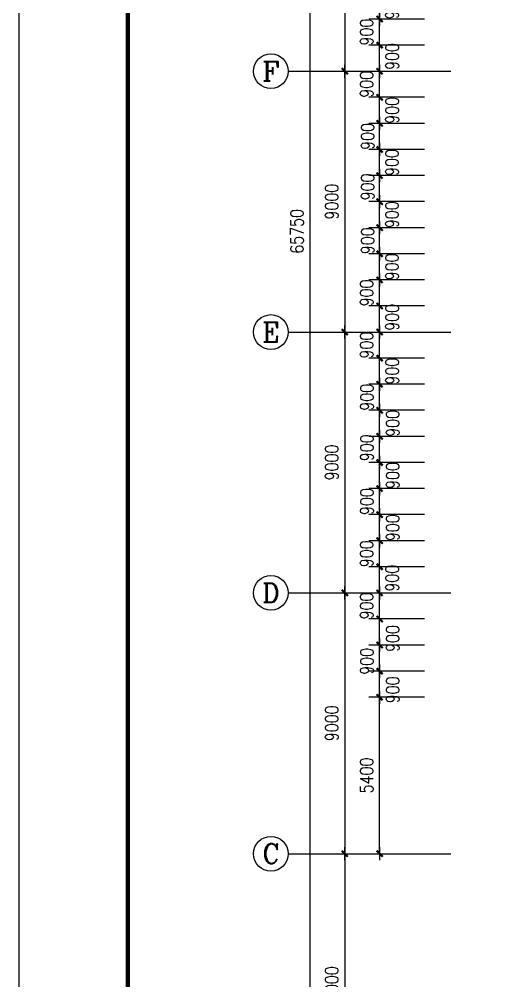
# Model space of a CAD drawing. Extents: x -55219 to 470149, y 494712 to 780039.
# Drawn here: x 209679 to 226496, y 612417 to 645594 of the extents above; entities that cross this region are included whole.
import ezdxf
from ezdxf.enums import TextEntityAlignment as Align

# ---------------------------------------------------------------- set-up
doc = ezdxf.new("R2010")
doc.units = 0
doc.header["$LTSCALE"] = 1500
doc.header["$MEASUREMENT"] = 0
doc.layers.get('0').update_dxf_attribs({"linetype": 'CONTINUOUS'})
doc.layers.get('DEFPOINTS').update_dxf_attribs({"linetype": 'CONTINUOUS'})
for name, color, linetype in [('AXIS', 3, 'CONTINUOUS'), ('AXIS_TEXT', 7, 'CONTINUOUS'), ('PUB_DIM', 3, 'CONTINUOUS'), ('PUB_TITLE', 4, 'CONTINUOUS')]:
    doc.layers.add(name, color=color, linetype=linetype)
doc.styles.add('COMPLEX', font='COMPLEX')
doc.styles.add('DIM_FONT', font='SIMPLEX.shx', dxfattribs={"width": 0.8})
doc.dimstyles.new('AXIS150', dxfattribs={"dimscale": 1.5, "dimtxt": 300, "dimasz": 1, "dimexe": 250, "dimexo": 300, "dimgap": 150, "dimtad": 1, "dimdec": 0, "dimzin": 0, "dimdsep": 46, "dimtxsty": 'DIM_FONT', "dimblk": '_DIMX', "dimcen": 0.09, "dimse1": 1, "dimse2": 1, "dimclrt": 7, "dimadec": 0, "dimazin": 0, "dimtfac": 1, "dimtdec": 0, "dimtix": 1, "dimtmove": 2, "dimatfit": 3, "dimldrblk": '_DIMX', "dimfxl": 1, "dimtolj": 1, "dimtzin": 0, "dimarcsym": 0})
doc.dimstyles.new('DIMA150', dxfattribs={"dimscale": 1.5, "dimtxt": 300, "dimasz": 1, "dimexe": 250, "dimexo": 300, "dimgap": 150, "dimtad": 1, "dimdec": 0, "dimzin": 0, "dimdsep": 46, "dimtxsty": 'DIM_FONT', "dimblk": '_DIMX', "dimcen": 0.09, "dimse1": 1, "dimclrt": 7, "dimadec": 0, "dimazin": 0, "dimtfac": 1, "dimtdec": 0, "dimtix": 1, "dimtmove": 2, "dimatfit": 3, "dimldrblk": '_DIMX', "dimfxl": 1, "dimtolj": 1, "dimtzin": 0, "dimarcsym": 0})
doc.dimstyles.new('DIMB150', dxfattribs={"dimscale": 1.5, "dimtxt": 300, "dimasz": 1, "dimexe": 250, "dimexo": 300, "dimgap": 150, "dimtad": 1, "dimdec": 0, "dimzin": 0, "dimdsep": 46, "dimtxsty": 'DIM_FONT', "dimblk": '_DIMX', "dimcen": 0.09, "dimse2": 1, "dimclrt": 7, "dimadec": 0, "dimazin": 0, "dimtfac": 1, "dimtdec": 0, "dimtix": 1, "dimtmove": 2, "dimatfit": 3, "dimldrblk": '_DIMX', "dimfxl": 1, "dimtolj": 1, "dimtzin": 0, "dimarcsym": 0})
doc.dimstyles.new('DIMN150', dxfattribs={"dimscale": 1.5, "dimtxt": 300, "dimasz": 1, "dimexe": 250, "dimexo": 300, "dimgap": 150, "dimtad": 1, "dimdec": 0, "dimzin": 0, "dimdsep": 46, "dimtxsty": 'DIM_FONT', "dimblk": '_DIMX', "dimcen": 0.09, "dimclrt": 7, "dimadec": 0, "dimazin": 0, "dimtfac": 1, "dimtdec": 0, "dimtix": 1, "dimtmove": 2, "dimatfit": 3, "dimldrblk": '_DIMX', "dimfxl": 1, "dimtolj": 1, "dimtzin": 0, "dimarcsym": 0})

# ---------------------------------------------------------------- blocks, each defined once
blk = doc.blocks.new('_AXISO')
blk.add_circle((0, 0), 0.5)
at = {"layer": 'AXIS_TEXT', "style": 'COMPLEX', "width": 1.041667}
blk.add_attdef('A', text='', height=0.56, dxfattribs=at).set_placement((-0.25, -0.28), (0.25, -0.28), align=Align.FIT)
blk = doc.blocks.new('_DIMX')
blk.add_line((-150, 0), (150, 0))
at = {"const_width": 50}
blk.add_lwpolyline([(-70, -70), (70, 70)], dxfattribs=at)
blk = doc.blocks.new('*D142')
at = {"color": 0, "linetype": 'ByBlock'}
blk.add_line((220910, 652799), (220910, 643802), dxfattribs=at)
at = {"layer": 'DEFPOINTS', "color": 0, "linetype": 'ByBlock'}
for p in [(224570, 652800), (220910, 643800), (224570, 643800)]:
    blk.add_point(p, dxfattribs=at)
at = {"color": 0, "linetype": 'ByBlock', "xscale": 1.5, "yscale": 1.5, "zscale": 1.5}
for p, rotation in [((220910, 652800), 90), ((220910, 643800), 270)]:
    blk.add_blockref('_DIMX', p, dxfattribs=dict(at, rotation=rotation))
at = {"color": 7, "linetype": 'ByBlock', "insert": (220460, 648300), "char_height": 450, "attachment_point": 5, "rotation": 90, "style": 'DIM_FONT'}
blk.add_mtext('\\A1;9000', dxfattribs=at)
blk = doc.blocks.new('*D143')
at = {"color": 0, "linetype": 'ByBlock'}
blk.add_line((220910, 643799), (220910, 634802), dxfattribs=at)
at = {"layer": 'DEFPOINTS', "color": 0, "linetype": 'ByBlock'}
for p in [(224570, 643800), (220910, 634800), (224570, 634800)]:
    blk.add_point(p, dxfattribs=at)
at = {"color": 0, "linetype": 'ByBlock', "xscale": 1.5, "yscale": 1.5, "zscale": 1.5}
for p, rotation in [((220910, 643800), 90), ((220910, 634800), 270)]:
    blk.add_blockref('_DIMX', p, dxfattribs=dict(at, rotation=rotation))
at = {"color": 7, "linetype": 'ByBlock', "insert": (220460, 639300), "char_height": 450, "attachment_point": 5, "rotation": 90, "style": 'DIM_FONT'}
blk.add_mtext('\\A1;9000', dxfattribs=at)
blk = doc.blocks.new('*D144')
at = {"color": 0, "linetype": 'ByBlock'}
blk.add_line((220910, 634799), (220910, 625802), dxfattribs=at)
at = {"layer": 'DEFPOINTS', "color": 0, "linetype": 'ByBlock'}
for p in [(224570, 634800), (220910, 625800), (224570, 625800)]:
    blk.add_point(p, dxfattribs=at)
at = {"color": 0, "linetype": 'ByBlock', "xscale": 1.5, "yscale": 1.5, "zscale": 1.5}
for p, rotation in [((220910, 634800), 90), ((220910, 625800), 270)]:
    blk.add_blockref('_DIMX', p, dxfattribs=dict(at, rotation=rotation))
at = {"color": 7, "linetype": 'ByBlock', "insert": (220460, 630300), "char_height": 450, "attachment_point": 5, "rotation": 90, "style": 'DIM_FONT'}
blk.add_mtext('\\A1;9000', dxfattribs=at)
blk = doc.blocks.new('*D145')
at = {"color": 0, "linetype": 'ByBlock'}
blk.add_line((220910, 625799), (220910, 616802), dxfattribs=at)
at = {"layer": 'DEFPOINTS', "color": 0, "linetype": 'ByBlock'}
for p in [(224570, 625800), (220910, 616800), (224570, 616800)]:
    blk.add_point(p, dxfattribs=at)
at = {"color": 0, "linetype": 'ByBlock', "xscale": 1.5, "yscale": 1.5, "zscale": 1.5}
for p, rotation in [((220910, 625800), 90), ((220910, 616800), 270)]:
    blk.add_blockref('_DIMX', p, dxfattribs=dict(at, rotation=rotation))
at = {"color": 7, "linetype": 'ByBlock', "insert": (220460, 621300), "char_height": 450, "attachment_point": 5, "rotation": 90, "style": 'DIM_FONT'}
blk.add_mtext('\\A1;9000', dxfattribs=at)
blk = doc.blocks.new('*D146')
at = {"color": 0, "linetype": 'ByBlock'}
for p, q in [((223657, 671149), (219333, 671149)), ((219708, 671147), (219708, 605400)), ((223657, 605399), (219333, 605399))]:
    blk.add_line(p, q, dxfattribs=at)
at = {"layer": 'DEFPOINTS', "color": 0, "linetype": 'ByBlock'}
for p in [(224107, 671149), (219708, 605399), (224107, 605399)]:
    blk.add_point(p, dxfattribs=at)
at = {"color": 0, "linetype": 'ByBlock', "xscale": 1.5, "yscale": 1.5, "zscale": 1.5}
for p, rotation in [((219708, 671149), 90), ((219708, 605399), 270)]:
    blk.add_blockref('_DIMX', p, dxfattribs=dict(at, rotation=rotation))
at = {"color": 7, "linetype": 'ByBlock', "insert": (219258, 638274), "char_height": 450, "attachment_point": 5, "rotation": 90, "style": 'DIM_FONT'}
blk.add_mtext('\\A1;65750', dxfattribs=at)
blk = doc.blocks.new('*D148')
at = {"color": 0, "linetype": 'ByBlock'}
blk.add_line((220910, 616799), (220910, 607802), dxfattribs=at)
at = {"layer": 'DEFPOINTS', "color": 0, "linetype": 'ByBlock'}
for p in [(224570, 616800), (220910, 607800), (224570, 607800)]:
    blk.add_point(p, dxfattribs=at)
at = {"color": 0, "linetype": 'ByBlock', "xscale": 1.5, "yscale": 1.5, "zscale": 1.5}
for p, rotation in [((220910, 616800), 90), ((220910, 607800), 270)]:
    blk.add_blockref('_DIMX', p, dxfattribs=dict(at, rotation=rotation))
at = {"color": 7, "linetype": 'ByBlock', "insert": (220460, 612300), "char_height": 450, "attachment_point": 5, "rotation": 90, "style": 'DIM_FONT'}
blk.add_mtext('\\A1;9000', dxfattribs=at)
blk = doc.blocks.new('*D392')
at = {"color": 0, "linetype": 'ByBlock'}
for p, q in [((223659, 622200), (221735, 622200)), ((222110, 616802), (222110, 622199))]:
    blk.add_line(p, q, dxfattribs=at)
at = {"layer": 'DEFPOINTS', "color": 0, "linetype": 'ByBlock'}
for p in [(222110, 622200), (224109, 622200), (224109, 616800)]:
    blk.add_point(p, dxfattribs=at)
at = {"color": 0, "linetype": 'ByBlock', "xscale": 1.5, "yscale": 1.5, "zscale": 1.5}
for p, rotation in [((222110, 622200), 90), ((222110, 616800), 270)]:
    blk.add_blockref('_DIMX', p, dxfattribs=dict(at, rotation=rotation))
at = {"color": 7, "linetype": 'ByBlock', "insert": (221660, 619500), "char_height": 450, "attachment_point": 5, "rotation": 90, "style": 'DIM_FONT'}
blk.add_mtext('\\A1;5400', dxfattribs=at)
blk = doc.blocks.new('*D393')
at = {"color": 0, "linetype": 'ByBlock'}
for p, q in [((223659, 623100), (221735, 623100)), ((222110, 622202), (222110, 623099)), ((223659, 622200), (221735, 622200))]:
    blk.add_line(p, q, dxfattribs=at)
at = {"layer": 'DEFPOINTS', "color": 0, "linetype": 'ByBlock'}
for p in [(222110, 623100), (224109, 623100), (224109, 622200)]:
    blk.add_point(p, dxfattribs=at)
at = {"color": 0, "linetype": 'ByBlock', "xscale": 1.5, "yscale": 1.5, "zscale": 1.5}
for p, rotation in [((222110, 623100), 90), ((222110, 622200), 270)]:
    blk.add_blockref('_DIMX', p, dxfattribs=dict(at, rotation=rotation))
at = {"color": 7, "linetype": 'ByBlock', "insert": (222559, 622453), "char_height": 450, "attachment_point": 5, "rotation": 90, "style": 'DIM_FONT'}
blk.add_mtext('\\A1;900', dxfattribs=at)
blk = doc.blocks.new('*D394')
at = {"color": 0, "linetype": 'ByBlock'}
for p, q in [((223659, 624000), (221735, 624000)), ((222110, 623102), (222110, 623999)), ((223659, 623100), (221735, 623100))]:
    blk.add_line(p, q, dxfattribs=at)
at = {"layer": 'DEFPOINTS', "color": 0, "linetype": 'ByBlock'}
for p in [(222110, 624000), (224109, 624000), (224109, 623100)]:
    blk.add_point(p, dxfattribs=at)
at = {"color": 0, "linetype": 'ByBlock', "xscale": 1.5, "yscale": 1.5, "zscale": 1.5}
for p, rotation in [((222110, 624000), 90), ((222110, 623100), 270)]:
    blk.add_blockref('_DIMX', p, dxfattribs=dict(at, rotation=rotation))
at = {"color": 7, "linetype": 'ByBlock', "insert": (221670, 623438), "char_height": 450, "attachment_point": 5, "rotation": 90, "style": 'DIM_FONT'}
blk.add_mtext('\\A1;900', dxfattribs=at)
blk = doc.blocks.new('*D395')
at = {"color": 0, "linetype": 'ByBlock'}
for p, q in [((223659, 624900), (221735, 624900)), ((222110, 624002), (222110, 624899)), ((223659, 624000), (221735, 624000))]:
    blk.add_line(p, q, dxfattribs=at)
at = {"layer": 'DEFPOINTS', "color": 0, "linetype": 'ByBlock'}
for p in [(222110, 624900), (224109, 624900), (224109, 624000)]:
    blk.add_point(p, dxfattribs=at)
at = {"color": 0, "linetype": 'ByBlock', "xscale": 1.5, "yscale": 1.5, "zscale": 1.5}
for p, rotation in [((222110, 624900), 90), ((222110, 624000), 270)]:
    blk.add_blockref('_DIMX', p, dxfattribs=dict(at, rotation=rotation))
at = {"color": 7, "linetype": 'ByBlock', "insert": (222559, 624225), "char_height": 450, "attachment_point": 5, "rotation": 90, "style": 'DIM_FONT'}
blk.add_mtext('\\A1;900', dxfattribs=at)
blk = doc.blocks.new('*D396')
at = {"color": 0, "linetype": 'ByBlock'}
for p, q in [((222110, 625802), (222110, 625803)), ((222110, 624900), (222110, 625800)), ((223659, 624900), (221735, 624900)), ((222110, 624899), (222110, 624897))]:
    blk.add_line(p, q, dxfattribs=at)
at = {"layer": 'DEFPOINTS', "color": 0, "linetype": 'ByBlock'}
for p in [(222110, 625800), (224109, 625800), (224109, 624900)]:
    blk.add_point(p, dxfattribs=at)
at = {"color": 0, "linetype": 'ByBlock', "xscale": 1.5, "yscale": 1.5, "zscale": 1.5}
for p, rotation in [((222110, 625800), 270), ((222110, 624900), 90)]:
    blk.add_blockref('_DIMX', p, dxfattribs=dict(at, rotation=rotation))
at = {"color": 7, "linetype": 'ByBlock', "insert": (221660, 625350), "char_height": 450, "attachment_point": 5, "rotation": 90, "style": 'DIM_FONT'}
blk.add_mtext('\\A1;900', dxfattribs=at)
blk = doc.blocks.new('*D397')
at = {"color": 0, "linetype": 'ByBlock'}
for p, q in [((223659, 626700), (221735, 626700)), ((222110, 625802), (222110, 626699))]:
    blk.add_line(p, q, dxfattribs=at)
at = {"layer": 'DEFPOINTS', "color": 0, "linetype": 'ByBlock'}
for p in [(222110, 626700), (224109, 626700), (224109, 625800)]:
    blk.add_point(p, dxfattribs=at)
at = {"color": 0, "linetype": 'ByBlock', "xscale": 1.5, "yscale": 1.5, "zscale": 1.5}
for p, rotation in [((222110, 626700), 90), ((222110, 625800), 270)]:
    blk.add_blockref('_DIMX', p, dxfattribs=dict(at, rotation=rotation))
at = {"color": 7, "linetype": 'ByBlock', "insert": (222542, 626307), "char_height": 450, "attachment_point": 5, "rotation": 90, "style": 'DIM_FONT'}
blk.add_mtext('\\A1;900', dxfattribs=at)
blk = doc.blocks.new('*D398')
at = {"color": 0, "linetype": 'ByBlock'}
for p, q in [((223659, 627600), (221735, 627600)), ((222110, 627602), (222110, 627603)), ((222110, 626700), (222110, 627600)), ((223659, 626700), (221735, 626700)), ((222110, 626699), (222110, 626697))]:
    blk.add_line(p, q, dxfattribs=at)
at = {"layer": 'DEFPOINTS', "color": 0, "linetype": 'ByBlock'}
for p in [(222110, 627600), (224109, 627600), (224109, 626700)]:
    blk.add_point(p, dxfattribs=at)
at = {"color": 0, "linetype": 'ByBlock', "xscale": 1.5, "yscale": 1.5, "zscale": 1.5}
for p, rotation in [((222110, 627600), 270), ((222110, 626700), 90)]:
    blk.add_blockref('_DIMX', p, dxfattribs=dict(at, rotation=rotation))
at = {"color": 7, "linetype": 'ByBlock', "insert": (221660, 627150), "char_height": 450, "attachment_point": 5, "rotation": 90, "style": 'DIM_FONT'}
blk.add_mtext('\\A1;900', dxfattribs=at)
blk = doc.blocks.new('*D399')
at = {"color": 0, "linetype": 'ByBlock'}
for p, q in [((223659, 628500), (221735, 628500)), ((222110, 627602), (222110, 628499)), ((223659, 627600), (221735, 627600))]:
    blk.add_line(p, q, dxfattribs=at)
at = {"layer": 'DEFPOINTS', "color": 0, "linetype": 'ByBlock'}
for p in [(222110, 628500), (224109, 628500), (224109, 627600)]:
    blk.add_point(p, dxfattribs=at)
at = {"color": 0, "linetype": 'ByBlock', "xscale": 1.5, "yscale": 1.5, "zscale": 1.5}
for p, rotation in [((222110, 628500), 90), ((222110, 627600), 270)]:
    blk.add_blockref('_DIMX', p, dxfattribs=dict(at, rotation=rotation))
at = {"color": 7, "linetype": 'ByBlock', "insert": (222559, 628050), "char_height": 450, "attachment_point": 5, "rotation": 90, "style": 'DIM_FONT'}
blk.add_mtext('\\A1;900', dxfattribs=at)
blk = doc.blocks.new('*D400')
at = {"color": 0, "linetype": 'ByBlock'}
for p, q in [((223659, 629400), (221735, 629400)), ((222110, 628502), (222110, 629399)), ((223659, 628500), (221735, 628500))]:
    blk.add_line(p, q, dxfattribs=at)
at = {"layer": 'DEFPOINTS', "color": 0, "linetype": 'ByBlock'}
for p in [(222110, 629400), (224109, 629400), (224109, 628500)]:
    blk.add_point(p, dxfattribs=at)
at = {"color": 0, "linetype": 'ByBlock', "xscale": 1.5, "yscale": 1.5, "zscale": 1.5}
for p, rotation in [((222110, 629400), 90), ((222110, 628500), 270)]:
    blk.add_blockref('_DIMX', p, dxfattribs=dict(at, rotation=rotation))
at = {"color": 7, "linetype": 'ByBlock', "insert": (221670, 628950), "char_height": 450, "attachment_point": 5, "rotation": 90, "style": 'DIM_FONT'}
blk.add_mtext('\\A1;900', dxfattribs=at)
blk = doc.blocks.new('*D401')
at = {"color": 0, "linetype": 'ByBlock'}
for p, q in [((223659, 630300), (221735, 630300)), ((222110, 629402), (222110, 630299)), ((223659, 629400), (221735, 629400))]:
    blk.add_line(p, q, dxfattribs=at)
at = {"layer": 'DEFPOINTS', "color": 0, "linetype": 'ByBlock'}
for p in [(222110, 630300), (224109, 630300), (224109, 629400)]:
    blk.add_point(p, dxfattribs=at)
at = {"color": 0, "linetype": 'ByBlock', "xscale": 1.5, "yscale": 1.5, "zscale": 1.5}
for p, rotation in [((222110, 630300), 90), ((222110, 629400), 270)]:
    blk.add_blockref('_DIMX', p, dxfattribs=dict(at, rotation=rotation))
at = {"color": 7, "linetype": 'ByBlock', "insert": (222559, 629850), "char_height": 450, "attachment_point": 5, "rotation": 90, "style": 'DIM_FONT'}
blk.add_mtext('\\A1;900', dxfattribs=at)
blk = doc.blocks.new('*D402')
at = {"color": 0, "linetype": 'ByBlock'}
for p, q in [((223659, 631200), (221735, 631200)), ((222110, 630302), (222110, 631199)), ((223659, 630300), (221735, 630300))]:
    blk.add_line(p, q, dxfattribs=at)
at = {"layer": 'DEFPOINTS', "color": 0, "linetype": 'ByBlock'}
for p in [(222110, 631200), (224109, 631200), (224109, 630300)]:
    blk.add_point(p, dxfattribs=at)
at = {"color": 0, "linetype": 'ByBlock', "xscale": 1.5, "yscale": 1.5, "zscale": 1.5}
for p, rotation in [((222110, 631200), 90), ((222110, 630300), 270)]:
    blk.add_blockref('_DIMX', p, dxfattribs=dict(at, rotation=rotation))
at = {"color": 7, "linetype": 'ByBlock', "insert": (221670, 630807), "char_height": 450, "attachment_point": 5, "rotation": 90, "style": 'DIM_FONT'}
blk.add_mtext('\\A1;900', dxfattribs=at)
blk = doc.blocks.new('*D403')
at = {"color": 0, "linetype": 'ByBlock'}
for p, q in [((223659, 632100), (221735, 632100)), ((222110, 631202), (222110, 632099)), ((223659, 631200), (221735, 631200))]:
    blk.add_line(p, q, dxfattribs=at)
at = {"layer": 'DEFPOINTS', "color": 0, "linetype": 'ByBlock'}
for p in [(222110, 632100), (224109, 632100), (224109, 631200)]:
    blk.add_point(p, dxfattribs=at)
at = {"color": 0, "linetype": 'ByBlock', "xscale": 1.5, "yscale": 1.5, "zscale": 1.5}
for p, rotation in [((222110, 632100), 90), ((222110, 631200), 270)]:
    blk.add_blockref('_DIMX', p, dxfattribs=dict(at, rotation=rotation))
at = {"color": 7, "linetype": 'ByBlock', "insert": (222559, 631650), "char_height": 450, "attachment_point": 5, "rotation": 90, "style": 'DIM_FONT'}
blk.add_mtext('\\A1;900', dxfattribs=at)
blk = doc.blocks.new('*D404')
at = {"color": 0, "linetype": 'ByBlock'}
for p, q in [((223659, 633000), (221735, 633000)), ((222110, 632102), (222110, 632999)), ((223659, 632100), (221735, 632100))]:
    blk.add_line(p, q, dxfattribs=at)
at = {"layer": 'DEFPOINTS', "color": 0, "linetype": 'ByBlock'}
for p in [(222110, 633000), (224109, 633000), (224109, 632100)]:
    blk.add_point(p, dxfattribs=at)
at = {"color": 0, "linetype": 'ByBlock', "xscale": 1.5, "yscale": 1.5, "zscale": 1.5}
for p, rotation in [((222110, 633000), 90), ((222110, 632100), 270)]:
    blk.add_blockref('_DIMX', p, dxfattribs=dict(at, rotation=rotation))
at = {"color": 7, "linetype": 'ByBlock', "insert": (221670, 632550), "char_height": 450, "attachment_point": 5, "rotation": 90, "style": 'DIM_FONT'}
blk.add_mtext('\\A1;900', dxfattribs=at)
blk = doc.blocks.new('*D405')
at = {"color": 0, "linetype": 'ByBlock'}
for p, q in [((223659, 633900), (221735, 633900)), ((222110, 633002), (222110, 633899)), ((223659, 633000), (221735, 633000))]:
    blk.add_line(p, q, dxfattribs=at)
at = {"layer": 'DEFPOINTS', "color": 0, "linetype": 'ByBlock'}
for p in [(222110, 633900), (224109, 633900), (224109, 633000)]:
    blk.add_point(p, dxfattribs=at)
at = {"color": 0, "linetype": 'ByBlock', "xscale": 1.5, "yscale": 1.5, "zscale": 1.5}
for p, rotation in [((222110, 633900), 90), ((222110, 633000), 270)]:
    blk.add_blockref('_DIMX', p, dxfattribs=dict(at, rotation=rotation))
at = {"color": 7, "linetype": 'ByBlock', "insert": (222542, 633450), "char_height": 450, "attachment_point": 5, "rotation": 90, "style": 'DIM_FONT'}
blk.add_mtext('\\A1;900', dxfattribs=at)
blk = doc.blocks.new('*D406')
at = {"color": 0, "linetype": 'ByBlock'}
for p, q in [((222110, 634802), (222110, 634803)), ((222110, 633900), (222110, 634800)), ((223659, 633900), (221735, 633900)), ((222110, 633899), (222110, 633897))]:
    blk.add_line(p, q, dxfattribs=at)
at = {"layer": 'DEFPOINTS', "color": 0, "linetype": 'ByBlock'}
for p in [(222110, 634800), (224109, 634800), (224109, 633900)]:
    blk.add_point(p, dxfattribs=at)
at = {"color": 0, "linetype": 'ByBlock', "xscale": 1.5, "yscale": 1.5, "zscale": 1.5}
for p, rotation in [((222110, 634800), 270), ((222110, 633900), 90)]:
    blk.add_blockref('_DIMX', p, dxfattribs=dict(at, rotation=rotation))
at = {"color": 7, "linetype": 'ByBlock', "insert": (221660, 634350), "char_height": 450, "attachment_point": 5, "rotation": 90, "style": 'DIM_FONT'}
blk.add_mtext('\\A1;900', dxfattribs=at)
blk = doc.blocks.new('*D407')
at = {"color": 0, "linetype": 'ByBlock'}
for p, q in [((223659, 635700), (221735, 635700)), ((222110, 634802), (222110, 635699))]:
    blk.add_line(p, q, dxfattribs=at)
at = {"layer": 'DEFPOINTS', "color": 0, "linetype": 'ByBlock'}
for p in [(222110, 635700), (224109, 635700), (224109, 634800)]:
    blk.add_point(p, dxfattribs=at)
at = {"color": 0, "linetype": 'ByBlock', "xscale": 1.5, "yscale": 1.5, "zscale": 1.5}
for p, rotation in [((222110, 635700), 90), ((222110, 634800), 270)]:
    blk.add_blockref('_DIMX', p, dxfattribs=dict(at, rotation=rotation))
at = {"color": 7, "linetype": 'ByBlock', "insert": (222542, 635307), "char_height": 450, "attachment_point": 5, "rotation": 90, "style": 'DIM_FONT'}
blk.add_mtext('\\A1;900', dxfattribs=at)
blk = doc.blocks.new('*D408')
at = {"color": 0, "linetype": 'ByBlock'}
for p, q in [((223659, 636600), (221735, 636600)), ((222110, 636602), (222110, 636603)), ((222110, 635700), (222110, 636600)), ((223659, 635700), (221735, 635700)), ((222110, 635699), (222110, 635697))]:
    blk.add_line(p, q, dxfattribs=at)
at = {"layer": 'DEFPOINTS', "color": 0, "linetype": 'ByBlock'}
for p in [(222110, 636600), (224109, 636600), (224109, 635700)]:
    blk.add_point(p, dxfattribs=at)
at = {"color": 0, "linetype": 'ByBlock', "xscale": 1.5, "yscale": 1.5, "zscale": 1.5}
for p, rotation in [((222110, 636600), 270), ((222110, 635700), 90)]:
    blk.add_blockref('_DIMX', p, dxfattribs=dict(at, rotation=rotation))
at = {"color": 7, "linetype": 'ByBlock', "insert": (221660, 636150), "char_height": 450, "attachment_point": 5, "rotation": 90, "style": 'DIM_FONT'}
blk.add_mtext('\\A1;900', dxfattribs=at)
blk = doc.blocks.new('*D409')
at = {"color": 0, "linetype": 'ByBlock'}
for p, q in [((223659, 637500), (221735, 637500)), ((222110, 636602), (222110, 637499)), ((223659, 636600), (221735, 636600))]:
    blk.add_line(p, q, dxfattribs=at)
at = {"layer": 'DEFPOINTS', "color": 0, "linetype": 'ByBlock'}
for p in [(222110, 637500), (224109, 637500), (224109, 636600)]:
    blk.add_point(p, dxfattribs=at)
at = {"color": 0, "linetype": 'ByBlock', "xscale": 1.5, "yscale": 1.5, "zscale": 1.5}
for p, rotation in [((222110, 637500), 90), ((222110, 636600), 270)]:
    blk.add_blockref('_DIMX', p, dxfattribs=dict(at, rotation=rotation))
at = {"color": 7, "linetype": 'ByBlock', "insert": (222535, 637050), "char_height": 450, "attachment_point": 5, "rotation": 90, "style": 'DIM_FONT'}
blk.add_mtext('\\A1;900', dxfattribs=at)
blk = doc.blocks.new('*D410')
at = {"color": 0, "linetype": 'ByBlock'}
for p, q in [((223659, 638400), (221735, 638400)), ((222110, 637502), (222110, 638399)), ((223659, 637500), (221735, 637500))]:
    blk.add_line(p, q, dxfattribs=at)
at = {"layer": 'DEFPOINTS', "color": 0, "linetype": 'ByBlock'}
for p in [(222110, 638400), (224109, 638400), (224109, 637500)]:
    blk.add_point(p, dxfattribs=at)
at = {"color": 0, "linetype": 'ByBlock', "xscale": 1.5, "yscale": 1.5, "zscale": 1.5}
for p, rotation in [((222110, 638400), 90), ((222110, 637500), 270)]:
    blk.add_blockref('_DIMX', p, dxfattribs=dict(at, rotation=rotation))
at = {"color": 7, "linetype": 'ByBlock', "insert": (221695, 637950), "char_height": 450, "attachment_point": 5, "rotation": 90, "style": 'DIM_FONT'}
blk.add_mtext('\\A1;900', dxfattribs=at)
blk = doc.blocks.new('*D411')
at = {"color": 0, "linetype": 'ByBlock'}
for p, q in [((223659, 639300), (221735, 639300)), ((222110, 638402), (222110, 639299)), ((223659, 638400), (221735, 638400))]:
    blk.add_line(p, q, dxfattribs=at)
at = {"layer": 'DEFPOINTS', "color": 0, "linetype": 'ByBlock'}
for p in [(222110, 639300), (224109, 639300), (224109, 638400)]:
    blk.add_point(p, dxfattribs=at)
at = {"color": 0, "linetype": 'ByBlock', "xscale": 1.5, "yscale": 1.5, "zscale": 1.5}
for p, rotation in [((222110, 639300), 90), ((222110, 638400), 270)]:
    blk.add_blockref('_DIMX', p, dxfattribs=dict(at, rotation=rotation))
at = {"color": 7, "linetype": 'ByBlock', "insert": (222535, 638850), "char_height": 450, "attachment_point": 5, "rotation": 90, "style": 'DIM_FONT'}
blk.add_mtext('\\A1;900', dxfattribs=at)
blk = doc.blocks.new('*D412')
at = {"color": 0, "linetype": 'ByBlock'}
for p, q in [((223659, 640200), (221735, 640200)), ((222110, 639302), (222110, 640199)), ((223659, 639300), (221735, 639300))]:
    blk.add_line(p, q, dxfattribs=at)
at = {"layer": 'DEFPOINTS', "color": 0, "linetype": 'ByBlock'}
for p in [(222110, 640200), (224109, 640200), (224109, 639300)]:
    blk.add_point(p, dxfattribs=at)
at = {"color": 0, "linetype": 'ByBlock', "xscale": 1.5, "yscale": 1.5, "zscale": 1.5}
for p, rotation in [((222110, 640200), 90), ((222110, 639300), 270)]:
    blk.add_blockref('_DIMX', p, dxfattribs=dict(at, rotation=rotation))
at = {"color": 7, "linetype": 'ByBlock', "insert": (221695, 639807), "char_height": 450, "attachment_point": 5, "rotation": 90, "style": 'DIM_FONT'}
blk.add_mtext('\\A1;900', dxfattribs=at)
blk = doc.blocks.new('*D413')
at = {"color": 0, "linetype": 'ByBlock'}
for p, q in [((223659, 641100), (221735, 641100)), ((222110, 640202), (222110, 641099)), ((223659, 640200), (221735, 640200))]:
    blk.add_line(p, q, dxfattribs=at)
at = {"layer": 'DEFPOINTS', "color": 0, "linetype": 'ByBlock'}
for p in [(222110, 641100), (224109, 641100), (224109, 640200)]:
    blk.add_point(p, dxfattribs=at)
at = {"color": 0, "linetype": 'ByBlock', "xscale": 1.5, "yscale": 1.5, "zscale": 1.5}
for p, rotation in [((222110, 641100), 90), ((222110, 640200), 270)]:
    blk.add_blockref('_DIMX', p, dxfattribs=dict(at, rotation=rotation))
at = {"color": 7, "linetype": 'ByBlock', "insert": (222535, 640650), "char_height": 450, "attachment_point": 5, "rotation": 90, "style": 'DIM_FONT'}
blk.add_mtext('\\A1;900', dxfattribs=at)
blk = doc.blocks.new('*D414')
at = {"color": 0, "linetype": 'ByBlock'}
for p, q in [((223659, 642000), (221735, 642000)), ((222110, 641102), (222110, 641999)), ((223659, 641100), (221735, 641100))]:
    blk.add_line(p, q, dxfattribs=at)
at = {"layer": 'DEFPOINTS', "color": 0, "linetype": 'ByBlock'}
for p in [(222110, 642000), (224109, 642000), (224109, 641100)]:
    blk.add_point(p, dxfattribs=at)
at = {"color": 0, "linetype": 'ByBlock', "xscale": 1.5, "yscale": 1.5, "zscale": 1.5}
for p, rotation in [((222110, 642000), 90), ((222110, 641100), 270)]:
    blk.add_blockref('_DIMX', p, dxfattribs=dict(at, rotation=rotation))
at = {"color": 7, "linetype": 'ByBlock', "insert": (221695, 641550), "char_height": 450, "attachment_point": 5, "rotation": 90, "style": 'DIM_FONT'}
blk.add_mtext('\\A1;900', dxfattribs=at)
blk = doc.blocks.new('*D415')
at = {"color": 0, "linetype": 'ByBlock'}
for p, q in [((223659, 642900), (221735, 642900)), ((222110, 642002), (222110, 642899)), ((223659, 642000), (221735, 642000))]:
    blk.add_line(p, q, dxfattribs=at)
at = {"layer": 'DEFPOINTS', "color": 0, "linetype": 'ByBlock'}
for p in [(222110, 642900), (224109, 642900), (224109, 642000)]:
    blk.add_point(p, dxfattribs=at)
at = {"color": 0, "linetype": 'ByBlock', "xscale": 1.5, "yscale": 1.5, "zscale": 1.5}
for p, rotation in [((222110, 642900), 90), ((222110, 642000), 270)]:
    blk.add_blockref('_DIMX', p, dxfattribs=dict(at, rotation=rotation))
at = {"color": 7, "linetype": 'ByBlock', "insert": (222542, 642450), "char_height": 450, "attachment_point": 5, "rotation": 90, "style": 'DIM_FONT'}
blk.add_mtext('\\A1;900', dxfattribs=at)
blk = doc.blocks.new('*D416')
at = {"color": 0, "linetype": 'ByBlock'}
for p, q in [((222110, 643802), (222110, 643803)), ((222110, 642900), (222110, 643800)), ((223659, 642900), (221735, 642900)), ((222110, 642899), (222110, 642897))]:
    blk.add_line(p, q, dxfattribs=at)
at = {"layer": 'DEFPOINTS', "color": 0, "linetype": 'ByBlock'}
for p in [(222110, 643800), (224109, 643800), (224109, 642900)]:
    blk.add_point(p, dxfattribs=at)
at = {"color": 0, "linetype": 'ByBlock', "xscale": 1.5, "yscale": 1.5, "zscale": 1.5}
for p, rotation in [((222110, 643800), 270), ((222110, 642900), 90)]:
    blk.add_blockref('_DIMX', p, dxfattribs=dict(at, rotation=rotation))
at = {"color": 7, "linetype": 'ByBlock', "insert": (221660, 643350), "char_height": 450, "attachment_point": 5, "rotation": 90, "style": 'DIM_FONT'}
blk.add_mtext('\\A1;900', dxfattribs=at)
blk = doc.blocks.new('*D417')
at = {"color": 0, "linetype": 'ByBlock'}
for p, q in [((223659, 644700), (221735, 644700)), ((222110, 643802), (222110, 644699))]:
    blk.add_line(p, q, dxfattribs=at)
at = {"layer": 'DEFPOINTS', "color": 0, "linetype": 'ByBlock'}
for p in [(222110, 644700), (224109, 644700), (224109, 643800)]:
    blk.add_point(p, dxfattribs=at)
at = {"color": 0, "linetype": 'ByBlock', "xscale": 1.5, "yscale": 1.5, "zscale": 1.5}
for p, rotation in [((222110, 644700), 90), ((222110, 643800), 270)]:
    blk.add_blockref('_DIMX', p, dxfattribs=dict(at, rotation=rotation))
at = {"color": 7, "linetype": 'ByBlock', "insert": (222542, 644307), "char_height": 450, "attachment_point": 5, "rotation": 90, "style": 'DIM_FONT'}
blk.add_mtext('\\A1;900', dxfattribs=at)
blk = doc.blocks.new('*D418')
at = {"color": 0, "linetype": 'ByBlock'}
for p, q in [((223659, 645600), (221735, 645600)), ((222110, 645602), (222110, 645603)), ((222110, 644700), (222110, 645600)), ((223659, 644700), (221735, 644700)), ((222110, 644699), (222110, 644697))]:
    blk.add_line(p, q, dxfattribs=at)
at = {"layer": 'DEFPOINTS', "color": 0, "linetype": 'ByBlock'}
for p in [(222110, 645600), (224109, 645600), (224109, 644700)]:
    blk.add_point(p, dxfattribs=at)
at = {"color": 0, "linetype": 'ByBlock', "xscale": 1.5, "yscale": 1.5, "zscale": 1.5}
for p, rotation in [((222110, 645600), 270), ((222110, 644700), 90)]:
    blk.add_blockref('_DIMX', p, dxfattribs=dict(at, rotation=rotation))
at = {"color": 7, "linetype": 'ByBlock', "insert": (221660, 645150), "char_height": 450, "attachment_point": 5, "rotation": 90, "style": 'DIM_FONT'}
blk.add_mtext('\\A1;900', dxfattribs=at)
blk = doc.blocks.new('*D419')
at = {"color": 0, "linetype": 'ByBlock'}
for p, q in [((223659, 646500), (221735, 646500)), ((222110, 645602), (222110, 646499)), ((223659, 645600), (221735, 645600))]:
    blk.add_line(p, q, dxfattribs=at)
at = {"layer": 'DEFPOINTS', "color": 0, "linetype": 'ByBlock'}
for p in [(222110, 646500), (224109, 646500), (224109, 645600)]:
    blk.add_point(p, dxfattribs=at)
at = {"color": 0, "linetype": 'ByBlock', "xscale": 1.5, "yscale": 1.5, "zscale": 1.5}
for p, rotation in [((222110, 646500), 90), ((222110, 645600), 270)]:
    blk.add_blockref('_DIMX', p, dxfattribs=dict(at, rotation=rotation))
at = {"color": 7, "linetype": 'ByBlock', "insert": (222535, 646050), "char_height": 450, "attachment_point": 5, "rotation": 90, "style": 'DIM_FONT'}
blk.add_mtext('\\A1;900', dxfattribs=at)

msp = doc.modelspace()

# ---------------------------------------------------------------- linework, layer by layer
at = {"layer": 'AXIS'}
for p, q in [((218960, 643800.4), (224569.9, 643800.4)), ((218960, 634800.4), (224569.9, 634800.4)), ((218960, 625800.4), (224569.9, 625800.4)), ((218960, 616800.4), (224569.9, 616800.4))]:
    msp.add_line(p, q, dxfattribs=at)
at = {"layer": 'PUB_TITLE'}
msp.add_lwpolyline([(209679, 593781.4), (209679, 682881.4), (335829, 682881.4), (335829, 593781.4)], close=True, dxfattribs=at)
at = {"layer": 'PUB_TITLE', "const_width": 150}
msp.add_lwpolyline([(213429, 595281.4), (334329, 595281.4), (334329, 681381.4), (213429, 681381.4)], close=True, dxfattribs=at)

# ---------------------------------------------------------------- block references
at = {"layer": 'AXIS'}
ref = msp.add_blockref('_AXISO', (218360, 643800.4), dxfattribs=dict(at, xscale=1200, yscale=1200, zscale=1200))
ref.add_attrib('A', 'F', dxfattribs={"layer": 'AXIS_TEXT', "height": 672, "style": 'COMPLEX', "width": 1.171875}).set_placement((218060, 643464.4), (218660, 643464.4), align=Align.FIT)
ref = msp.add_blockref('_AXISO', (218360, 634800.4), dxfattribs=dict(at, xscale=1200, yscale=1200, zscale=1200))
ref.add_attrib('A', 'E', dxfattribs={"layer": 'AXIS_TEXT', "height": 672, "style": 'COMPLEX', "width": 1.171875}).set_placement((218060, 634464.4), (218660, 634464.4), align=Align.FIT)
ref = msp.add_blockref('_AXISO', (218360, 625800.4), dxfattribs=dict(at, xscale=1200, yscale=1200, zscale=1200))
ref.add_attrib('A', 'D', dxfattribs={"layer": 'AXIS_TEXT', "height": 672, "style": 'COMPLEX', "width": 1.102941}).set_placement((218060, 625464.4), (218660, 625464.4), align=Align.FIT)
ref = msp.add_blockref('_AXISO', (218360, 616800.4), dxfattribs=dict(at, xscale=1200, yscale=1200, zscale=1200))
ref.add_attrib('A', 'C', dxfattribs={"layer": 'AXIS_TEXT', "height": 672, "style": 'COMPLEX', "width": 1.25}).set_placement((218060, 616464.4), (218660, 616464.4), align=Align.FIT)

# ---------------------------------------------------------------- dimensions: what is measured, and where the dimension line sits
for base, p1, p2, picture, middle in [((220910, 643800.4), (224569.9, 652800.4), (224569.9, 643800.4), '*D142', (220460, 648300.4)), ((220910, 634800.4), (224569.9, 643800.4), (224569.9, 634800.4), '*D143', (220460, 639300.4)), ((220910, 625800.4), (224569.9, 634800.4), (224569.9, 625800.4), '*D144', (220460, 630300.4)), ((220910, 616800.4), (224569.9, 625800.4), (224569.9, 616800.4), '*D145', (220460, 621300.4)), ((220910, 607800.4), (224569.9, 616800.4), (224569.9, 607800.4), '*D148', (220460, 612300.4))]:
    dim = msp.add_linear_dim(base=base, p1=p1, p2=p2, angle=90, dimstyle='AXIS150', dxfattribs=at)
    dim.commit()
    dim.dimension.update_dxf_attribs({"geometry": picture, "text_midpoint": middle, "dimtype": 160})
at = {"layer": 'PUB_DIM'}
for p1, p2, distance, dimstyle, picture, middle in [((224106.7, 671148.9), (224106.7, 605398.9), -4398.9, 'DIMN150', '*D146', (219257.8, 638273.9)), ((224108.9, 644700.4), (224108.9, 645600.4), 1998.9, 'DIMN150', '*D418', (221660, 645150.4)), ((224108.9, 642900.4), (224108.9, 643800.4), 1998.9, 'DIMB150', '*D416', (221660, 643350.4)), ((224108.9, 635700.4), (224108.9, 636600.4), 1998.9, 'DIMN150', '*D408', (221660, 636150.4)), ((224108.9, 633900.4), (224108.9, 634800.4), 1998.9, 'DIMB150', '*D406', (221660, 634350.4)), ((224108.9, 626700.4), (224108.9, 627600.4), 1998.9, 'DIMN150', '*D398', (221660, 627150.4)), ((224108.9, 624900.4), (224108.9, 625800.4), 1998.9, 'DIMB150', '*D396', (221660, 625350.4)), ((224108.9, 616800.4), (224108.9, 622200.4), 1998.9, 'DIMA150', '*D392', (221660, 619500.4))]:
    dim = msp.add_aligned_dim(p1=p1, p2=p2, distance=distance, dimstyle=dimstyle, dxfattribs=at)
    dim.commit()
    dim.dimension.update_dxf_attribs({"geometry": picture, "text_midpoint": middle})
for base, p1, p2, dimstyle, picture, middle in [((222110, 646500.4), (224108.9, 645600.4), (224108.9, 646500.4), 'DIMN150', '*D419', (222535.2, 646050.4)), ((222110, 644700.4), (224108.9, 643800.4), (224108.9, 644700.4), 'DIMA150', '*D417', (222542, 644306.6)), ((222110, 642900.4), (224108.9, 642000.4), (224108.9, 642900.4), 'DIMN150', '*D415', (222542, 642450.4)), ((222110, 642000.4), (224108.9, 641100.4), (224108.9, 642000.4), 'DIMN150', '*D414', (221695.1, 641550.4)), ((222110, 641100.4), (224108.9, 640200.4), (224108.9, 641100.4), 'DIMN150', '*D413', (222535, 640650.4)), ((222110, 640200.4), (224108.9, 639300.4), (224108.9, 640200.4), 'DIMN150', '*D412', (221694.8, 639806.6)), ((222110, 639300.4), (224108.9, 638400.4), (224108.9, 639300.4), 'DIMN150', '*D411', (222535, 638850.4)), ((222110, 638400.4), (224108.9, 637500.4), (224108.9, 638400.4), 'DIMN150', '*D410', (221694.8, 637950.4)), ((222110, 637500.4), (224108.9, 636600.4), (224108.9, 637500.4), 'DIMN150', '*D409', (222535, 637050.4)), ((222110, 635700.4), (224108.9, 634800.4), (224108.9, 635700.4), 'DIMA150', '*D407', (222542, 635306.6)), ((222110, 633900.4), (224108.9, 633000.4), (224108.9, 633900.4), 'DIMN150', '*D405', (222542, 633450.4)), ((222110, 633000.4), (224108.9, 632100.4), (224108.9, 633000.4), 'DIMN150', '*D404', (221669.9, 632550.4)), ((222110, 632100.4), (224108.9, 631200.4), (224108.9, 632100.4), 'DIMN150', '*D403', (222559.2, 631650.4)), ((222110, 631200.4), (224108.9, 630300.4), (224108.9, 631200.4), 'DIMN150', '*D402', (221669.6, 630806.6)), ((222110, 630300.4), (224108.9, 629400.4), (224108.9, 630300.4), 'DIMN150', '*D401', (222559.2, 629850.4)), ((222110, 629400.4), (224108.9, 628500.4), (224108.9, 629400.4), 'DIMN150', '*D400', (221669.6, 628950.4)), ((222110, 628500.4), (224108.9, 627600.4), (224108.9, 628500.4), 'DIMN150', '*D399', (222559.2, 628050.4)), ((222110, 626700.4), (224108.9, 625800.4), (224108.9, 626700.4), 'DIMA150', '*D397', (222542, 626306.6)), ((222110, 624900.4), (224108.9, 624000.4), (224108.9, 624900.4), 'DIMN150', '*D395', (222559.2, 624225.4)), ((222110, 624000.4), (224108.9, 623100.4), (224108.9, 624000.4), 'DIMN150', '*D394', (221669.6, 623437.9)), ((222110, 623100.4), (224108.9, 622200.4), (224108.9, 623100.4), 'DIMN150', '*D393', (222559.2, 622453.3))]:
    dim = msp.add_linear_dim(base=base, p1=p1, p2=p2, angle=90, dimstyle=dimstyle, dxfattribs=at)
    dim.commit()
    dim.dimension.update_dxf_attribs({"geometry": picture, "text_midpoint": middle, "dimtype": 161})

doc.saveas('drawing.dxf')
